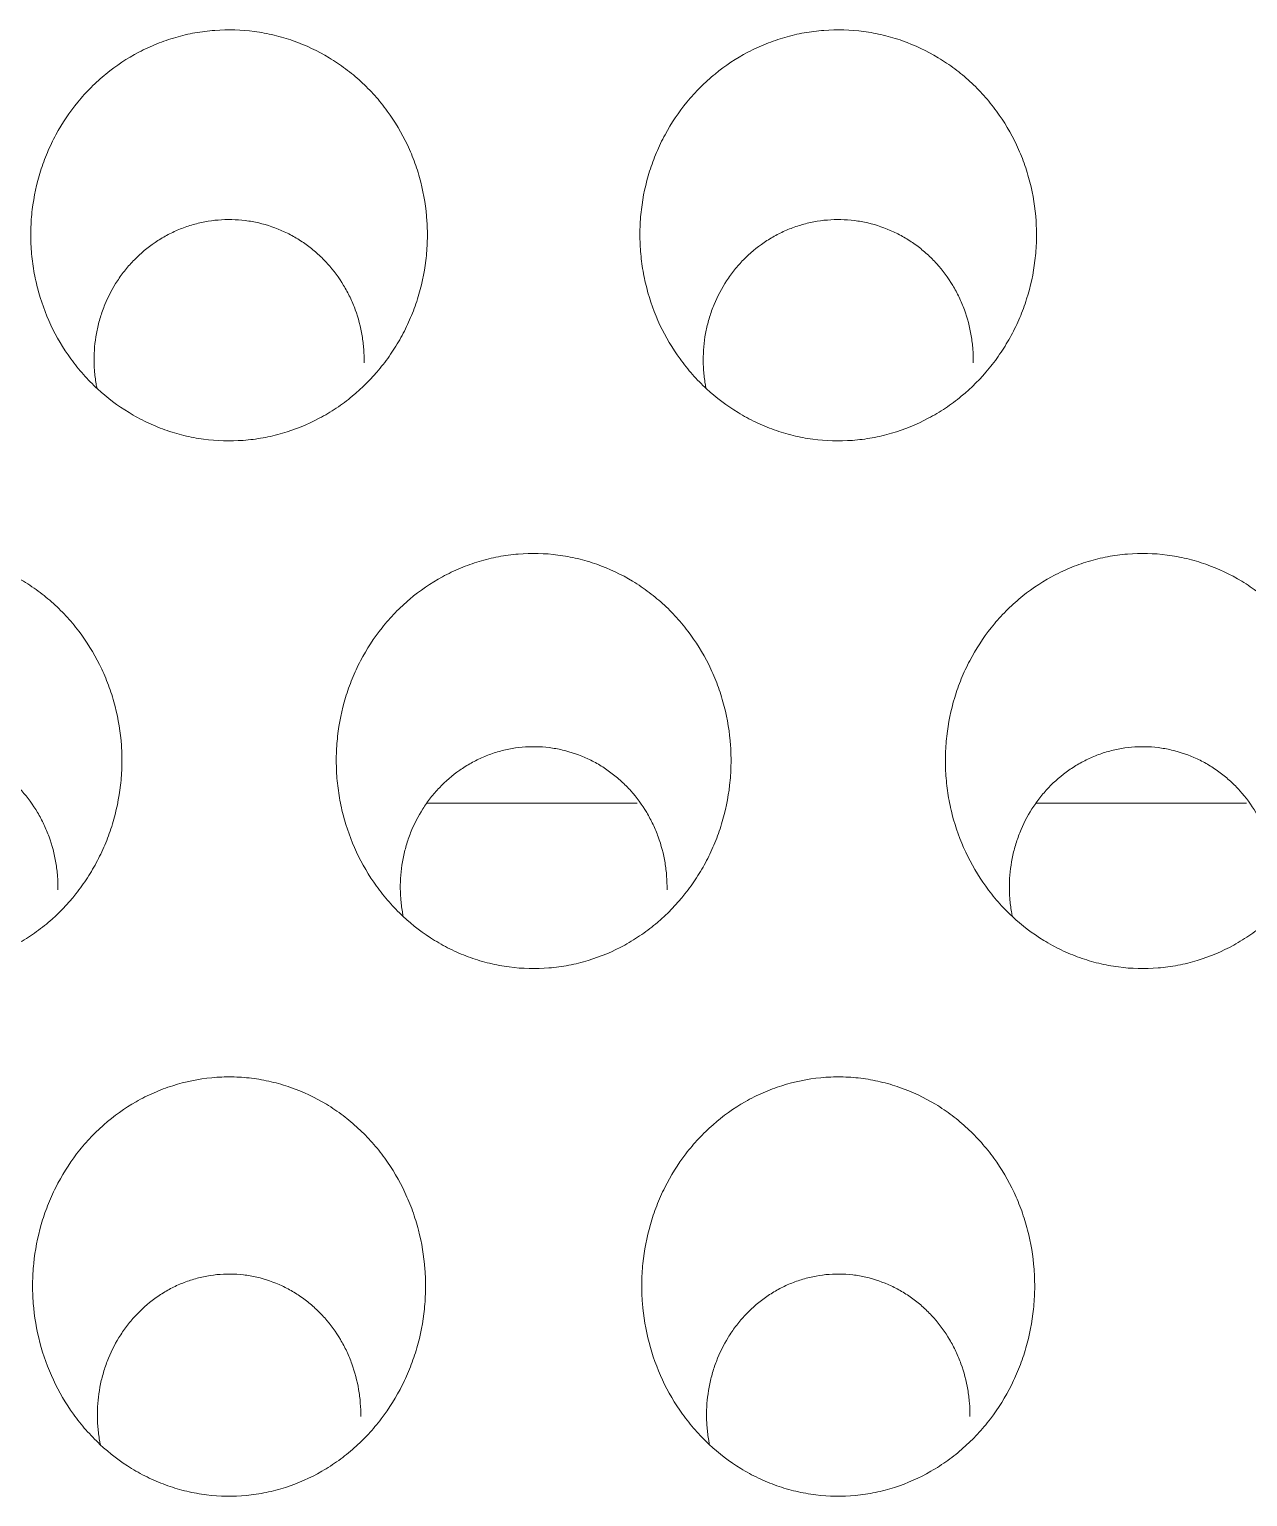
# Model space of a CAD drawing. Header units: millimetres. Extents: x 70151 to 230897, y 35202 to 113211.
# Drawn here: x 178573.26 to 178579.23, y 69169.37 to 69176.57 of the extents above; entities that cross this region are included whole.
import ezdxf

# ---------------------------------------------------------------- set-up
doc = ezdxf.new("R2010")
doc.units = ezdxf.units.MM
doc.header["$LTSCALE"] = 50
doc.layers.add('2-con', color=2, linetype='Continuous')
doc.layers.add('mark-B', color=2, linetype='Continuous', lineweight=20)

# ---------------------------------------------------------------- blocks, each defined once
blk = doc.blocks.new('무풍1WAY 대형')
at = {"layer": 'mark-B'}
for p, q in [((76.7206, -413.3262), (75.687, -413.3262)), ((79.7084, -413.3262), (78.6747, -413.3262))]:
    blk.add_line(p, q, dxfattribs=at)
for points, knots in [([(78.4519, -410.3292), (78.4903, -410.3826), (78.523, -410.4387), (78.5778, -410.5559), (78.6, -410.617), (78.6333, -410.7441), (78.644, -410.8083), (78.6516, -410.9052), (78.6527, -410.9377), (78.6521, -410.9866), (78.6516, -411.0029), (78.6498, -411.0357), (78.6485, -411.0521), (78.6403, -411.1334), (78.628, -411.197), (78.6012, -411.2905), (78.5908, -411.3213), (78.5671, -411.3821), (78.5537, -411.4123), (78.5099, -411.4998), (78.4757, -411.5547), (78.4165, -411.632), (78.3955, -411.6569), (78.362, -411.6929), (78.3504, -411.7047), (78.3269, -411.7275), (78.315, -411.7386), (78.2538, -411.7923), (78.2011, -411.83), (78.1304, -411.8703), (78.116, -411.878), (78.0867, -411.8928), (78.0717, -411.8998), (78.0266, -411.9196), (77.9961, -411.9311), (77.9033, -411.9606), (77.8396, -411.9737), (77.7576, -411.9815), (77.7411, -411.9826), (77.7084, -411.9839), (77.6921, -411.9841), (77.6432, -411.9834), (77.5784, -411.979), (77.5141, -411.9676), (77.4661, -411.9564), (77.4501, -411.9522), (77.4186, -411.9431), (77.403, -411.9381), (77.326, -411.9112), (77.2672, -411.8834), (77.1971, -411.841), (77.1832, -411.8321), (77.156, -411.8136), (77.1161, -411.785), (77.0538, -411.7327), (77.0083, -411.6861), (76.965, -411.6372), (76.9444, -411.6114), (76.8868, -411.5319), (76.854, -411.4759), (76.8194, -411.4022), (76.8129, -411.3873), (76.8004, -411.3571), (76.7944, -411.3417), (76.7778, -411.2954), (76.7681, -411.2642), (76.7436, -411.1698), (76.733, -411.1058), (76.7256, -411.0081), (76.7246, -410.9751), (76.7256, -410.9098), (76.7275, -410.8774), (76.7375, -410.7806), (76.7498, -410.7169), (76.7726, -410.6382), (76.7776, -410.6225), (76.7881, -410.5914), (76.8049, -410.5454), (76.8247, -410.5009), (76.8682, -410.414), (76.9024, -410.3588), (76.9622, -410.2803), (76.9833, -410.2552), (77.0276, -410.2075), (77.074, -410.1622), (77.1246, -410.1216), (77.1643, -410.093), (77.1778, -410.0838), (77.2054, -410.066), (77.2195, -410.0574), (77.2906, -410.0165), (77.35, -409.9902), (77.4429, -409.9603), (77.4744, -409.952), (77.5228, -409.942), (77.5391, -409.9391), (77.5715, -409.9342), (77.5877, -409.9322), (77.6688, -409.9246), (77.7339, -409.9254), (77.8153, -409.9355), (77.8317, -409.938), (77.864, -409.9438), (77.9121, -409.9538), (77.9902, -409.9768), (78.0505, -410.0018), (78.0949, -410.0229), (78.1096, -410.0304), (78.1385, -410.0461), (78.1527, -410.0543), (78.2224, -410.0971), (78.2741, -410.1366), (78.3458, -410.2036), (78.3688, -410.2273), (78.4122, -410.2767), (78.4327, -410.3025), (78.4519, -410.3292)], [0, 0, 0, 0, 0.03125, 0.03125, 0.0625, 0.0625, 0.09375, 0.09375, 0.109375, 0.109375, 0.117188, 0.117188, 0.125, 0.125, 0.15625, 0.15625, 0.171875, 0.171875, 0.1875, 0.1875, 0.21875, 0.21875, 0.234375, 0.234375, 0.242188, 0.242188, 0.25, 0.25, 0.28125, 0.28125, 0.289063, 0.289063, 0.296875, 0.296875, 0.3125, 0.3125, 0.34375, 0.34375, 0.351563, 0.351563, 0.359375, 0.359375, 0.375, 0.390625, 0.390625, 0.398438, 0.398438, 0.40625, 0.40625, 0.4375, 0.4375, 0.445313, 0.445313, 0.453125, 0.46875, 0.484375, 0.484375, 0.5, 0.5, 0.53125, 0.53125, 0.539063, 0.539063, 0.546875, 0.546875, 0.5625, 0.5625, 0.59375, 0.59375, 0.609375, 0.609375, 0.625, 0.625, 0.65625, 0.65625, 0.664063, 0.664063, 0.671875, 0.6875, 0.6875, 0.71875, 0.71875, 0.734375, 0.734375, 0.75, 0.765625, 0.765625, 0.773437, 0.773437, 0.78125, 0.78125, 0.8125, 0.8125, 0.828125, 0.828125, 0.835937, 0.835937, 0.84375, 0.84375, 0.875, 0.875, 0.882812, 0.882812, 0.890625, 0.90625, 0.921875, 0.921875, 0.929687, 0.929687, 0.9375, 0.9375, 0.96875, 0.96875, 0.984375, 0.984375, 1, 1, 1, 1]), ([(81.4394, -410.3292), (81.4779, -410.3826), (81.5106, -410.4387), (81.5654, -410.5559), (81.5875, -410.617), (81.6208, -410.7441), (81.6315, -410.8083), (81.6391, -410.9052), (81.6402, -410.9377), (81.6397, -410.9866), (81.6391, -411.0029), (81.6373, -411.0357), (81.636, -411.0521), (81.6278, -411.1334), (81.6156, -411.197), (81.5887, -411.2905), (81.5783, -411.3213), (81.5546, -411.3821), (81.5413, -411.4123), (81.4975, -411.4998), (81.4632, -411.5547), (81.4041, -411.632), (81.3831, -411.6569), (81.3495, -411.6929), (81.338, -411.7047), (81.3145, -411.7275), (81.3025, -411.7386), (81.2414, -411.7923), (81.1887, -411.83), (81.1179, -411.8703), (81.1035, -411.878), (81.0742, -411.8928), (81.0593, -411.8998), (81.0142, -411.9196), (80.9837, -411.9311), (80.8908, -411.9606), (80.8271, -411.9737), (80.7451, -411.9815), (80.7287, -411.9826), (80.696, -411.9839), (80.6796, -411.9841), (80.6308, -411.9834), (80.5659, -411.979), (80.5016, -411.9676), (80.4536, -411.9564), (80.4376, -411.9522), (80.4061, -411.9431), (80.3905, -411.9381), (80.3135, -411.9112), (80.2547, -411.8834), (80.1846, -411.841), (80.1707, -411.8321), (80.1436, -411.8136), (80.1037, -411.785), (80.0414, -411.7327), (79.9959, -411.6861), (79.9526, -411.6372), (79.9319, -411.6114), (79.8744, -411.5319), (79.8415, -411.4759), (79.807, -411.4022), (79.8004, -411.3873), (79.7879, -411.3571), (79.782, -411.3417), (79.7653, -411.2954), (79.7557, -411.2642), (79.7311, -411.1698), (79.7205, -411.1058), (79.7132, -411.0081), (79.7122, -410.9751), (79.7131, -410.9098), (79.715, -410.8774), (79.7251, -410.7806), (79.7374, -410.7169), (79.7602, -410.6382), (79.7651, -410.6225), (79.7756, -410.5914), (79.7924, -410.5454), (79.8122, -410.5009), (79.8557, -410.414), (79.89, -410.3588), (79.9498, -410.2803), (79.9709, -410.2552), (80.0151, -410.2075), (80.0615, -410.1622), (80.1122, -410.1216), (80.1519, -410.093), (80.1654, -410.0838), (80.193, -410.066), (80.2071, -410.0574), (80.2782, -410.0165), (80.3376, -409.9902), (80.4304, -409.9603), (80.462, -409.952), (80.5104, -409.942), (80.5266, -409.9391), (80.559, -409.9342), (80.5752, -409.9322), (80.6564, -409.9246), (80.7214, -409.9254), (80.8029, -409.9355), (80.8192, -409.938), (80.8516, -409.9438), (80.8997, -409.9538), (80.9778, -409.9768), (81.0381, -410.0018), (81.0824, -410.0229), (81.0971, -410.0304), (81.1261, -410.0461), (81.1403, -410.0543), (81.21, -410.0971), (81.2617, -410.1366), (81.3334, -410.2036), (81.3564, -410.2273), (81.3998, -410.2767), (81.4202, -410.3025), (81.4394, -410.3292)], [0, 0, 0, 0, 0.03125, 0.03125, 0.0625, 0.0625, 0.09375, 0.09375, 0.109375, 0.109375, 0.117188, 0.117188, 0.125, 0.125, 0.15625, 0.15625, 0.171875, 0.171875, 0.1875, 0.1875, 0.21875, 0.21875, 0.234375, 0.234375, 0.242188, 0.242188, 0.25, 0.25, 0.28125, 0.28125, 0.289063, 0.289063, 0.296875, 0.296875, 0.3125, 0.3125, 0.34375, 0.34375, 0.351563, 0.351563, 0.359375, 0.359375, 0.375, 0.390625, 0.390625, 0.398438, 0.398438, 0.40625, 0.40625, 0.4375, 0.4375, 0.445313, 0.445313, 0.453125, 0.46875, 0.484375, 0.484375, 0.5, 0.5, 0.53125, 0.53125, 0.539063, 0.539063, 0.546875, 0.546875, 0.5625, 0.5625, 0.59375, 0.59375, 0.609375, 0.609375, 0.625, 0.625, 0.65625, 0.65625, 0.664063, 0.664063, 0.671875, 0.6875, 0.6875, 0.71875, 0.71875, 0.734375, 0.734375, 0.75, 0.765625, 0.765625, 0.773438, 0.773438, 0.78125, 0.78125, 0.8125, 0.8125, 0.828125, 0.828125, 0.835938, 0.835938, 0.84375, 0.84375, 0.875, 0.875, 0.882813, 0.882813, 0.890625, 0.90625, 0.921875, 0.921875, 0.929687, 0.929687, 0.9375, 0.9375, 0.96875, 0.96875, 0.984375, 0.984375, 1, 1, 1, 1]), ([(78.3199, -410.1795), (78.3213, -410.1866), (78.3226, -410.1937), (78.3275, -410.2223), (78.3303, -410.244), (78.333, -410.2769), (78.3336, -410.2879), (78.3344, -410.3099), (78.3346, -410.3209), (78.3342, -410.3756), (78.33, -410.4189), (78.318, -410.4833), (78.313, -410.5046), (78.3011, -410.547), (78.2942, -410.5679), (78.2707, -410.6291), (78.2516, -410.6681), (78.223, -410.7146), (78.2171, -410.7238), (78.2047, -410.742), (78.1983, -410.751), (78.1784, -410.7774), (78.1643, -410.7942), (78.1201, -410.8424), (78.0877, -410.8714), (78.0345, -410.9101), (78.0158, -410.9222), (77.9778, -410.9443), (77.9389, -410.9642), (77.8983, -410.9799), (77.8567, -410.9934), (77.8355, -410.9991), (77.7705, -411.0128), (77.727, -411.0171), (77.6615, -411.0166), (77.6396, -411.0152), (77.6067, -411.0113), (77.5957, -411.0097), (77.574, -411.0059), (77.5633, -411.0038), (77.5099, -410.9915), (77.4686, -410.9772), (77.4187, -410.9538), (77.4088, -410.9488), (77.3894, -410.9384), (77.3607, -410.9221), (77.3155, -410.8915), (77.2819, -410.8634), (77.2496, -410.8335), (77.2341, -410.8176), (77.1905, -410.7684), (77.1649, -410.733), (77.137, -410.6859), (77.1316, -410.6763), (77.1213, -410.6568), (77.1164, -410.6469), (77.1023, -410.617), (77.094, -410.5968), (77.0716, -410.5353), (77.0605, -410.4931), (77.0495, -410.4279), (77.0468, -410.406), (77.0433, -410.3621), (77.0426, -410.3401), (77.0428, -410.318)], [0, 0, 0, 0, 0.009669, 0.009669, 0.038797, 0.038797, 0.053361, 0.053361, 0.067924, 0.067924, 0.126179, 0.126179, 0.155306, 0.155306, 0.184434, 0.184434, 0.242688, 0.242688, 0.257252, 0.257252, 0.271816, 0.271816, 0.300943, 0.300943, 0.359198, 0.359198, 0.388325, 0.388325, 0.417453, 0.44658, 0.44658, 0.475707, 0.475707, 0.533962, 0.533962, 0.563089, 0.563089, 0.577653, 0.577653, 0.592217, 0.592217, 0.650472, 0.650472, 0.665035, 0.665035, 0.679599, 0.708726, 0.737854, 0.737854, 0.766981, 0.766981, 0.825236, 0.825236, 0.839799, 0.839799, 0.854363, 0.854363, 0.883491, 0.883491, 0.941745, 0.941745, 0.970873, 0.970873, 1, 1, 1, 1]), ([(81.3074, -410.1795), (81.3088, -410.1866), (81.3102, -410.1937), (81.3151, -410.2223), (81.3178, -410.244), (81.3205, -410.2769), (81.3212, -410.2879), (81.322, -410.3099), (81.3222, -410.3209), (81.3217, -410.3756), (81.3176, -410.4189), (81.3056, -410.4833), (81.3006, -410.5046), (81.2886, -410.547), (81.2817, -410.5679), (81.2583, -410.6291), (81.2391, -410.6681), (81.2106, -410.7146), (81.2046, -410.7238), (81.1923, -410.742), (81.1858, -410.751), (81.1659, -410.7774), (81.1519, -410.7942), (81.1076, -410.8424), (81.0752, -410.8714), (81.022, -410.9101), (81.0034, -410.9222), (80.9654, -410.9443), (80.9265, -410.9642), (80.8858, -410.9799), (80.8443, -410.9934), (80.823, -410.9991), (80.7581, -411.0128), (80.7146, -411.0171), (80.6491, -411.0166), (80.6272, -411.0152), (80.5942, -411.0113), (80.5833, -411.0097), (80.5616, -411.0059), (80.5508, -411.0038), (80.4975, -410.9915), (80.4562, -410.9772), (80.4063, -410.9538), (80.3964, -410.9488), (80.3769, -410.9384), (80.3483, -410.9221), (80.3031, -410.8915), (80.2695, -410.8634), (80.2372, -410.8335), (80.2217, -410.8176), (80.178, -410.7684), (80.1524, -410.733), (80.1245, -410.6859), (80.1192, -410.6763), (80.1089, -410.6568), (80.1039, -410.6469), (80.0899, -410.617), (80.0815, -410.5968), (80.0592, -410.5353), (80.0481, -410.4931), (80.037, -410.4279), (80.0343, -410.406), (80.0309, -410.3621), (80.0301, -410.3401), (80.0304, -410.318)], [0, 0, 0, 0, 0.009669, 0.009669, 0.038797, 0.038797, 0.053361, 0.053361, 0.067924, 0.067924, 0.126179, 0.126179, 0.155306, 0.155306, 0.184434, 0.184434, 0.242688, 0.242688, 0.257252, 0.257252, 0.271816, 0.271816, 0.300943, 0.300943, 0.359198, 0.359198, 0.388325, 0.388325, 0.417453, 0.44658, 0.44658, 0.475707, 0.475707, 0.533962, 0.533962, 0.563089, 0.563089, 0.577653, 0.577653, 0.592217, 0.592217, 0.650472, 0.650472, 0.665035, 0.665035, 0.679599, 0.708726, 0.737854, 0.737854, 0.766981, 0.766981, 0.825236, 0.825236, 0.839799, 0.839799, 0.854363, 0.854363, 0.883491, 0.883491, 0.941745, 0.941745, 0.970873, 0.970873, 1, 1, 1, 1]), ([(76.9654, -412.9192), (77.0038, -412.9724), (77.0363, -413.0283), (77.0908, -413.145), (77.1127, -413.2059), (77.1372, -413.3009), (77.1439, -413.3328), (77.1543, -413.3967), (77.1618, -413.4609), (77.1635, -413.5256), (77.1625, -413.5743), (77.1618, -413.5905), (77.1597, -413.6231), (77.1582, -413.6394), (77.1492, -413.7203), (77.1362, -413.7836), (77.1081, -413.8762), (77.0973, -413.9068), (77.0788, -413.952), (77.0723, -413.967), (77.0585, -413.9967), (77.0513, -414.0113), (77.0137, -414.0832), (76.9786, -414.1373), (76.9181, -414.2133), (76.8967, -414.2377), (76.8625, -414.273), (76.8508, -414.2845), (76.8269, -414.3067), (76.8148, -414.3175), (76.7528, -414.3698), (76.6995, -414.4064), (76.628, -414.4454), (76.6135, -414.4528), (76.5839, -414.467), (76.5689, -414.4738), (76.5237, -414.4926), (76.4625, -414.5145), (76.3995, -414.5299), (76.3516, -414.539), (76.3356, -414.5416), (76.3032, -414.546), (76.2868, -414.5478), (76.2049, -414.5545), (76.1399, -414.5529), (76.0433, -414.5403), (76.0112, -414.5344), (75.9633, -414.523), (75.9474, -414.5187), (75.9161, -414.5095), (75.9005, -414.5044), (75.8238, -414.4773), (75.7652, -414.4495), (75.6953, -414.4071), (75.6815, -414.3982), (75.6544, -414.3798), (75.6146, -414.3513), (75.5525, -414.2992), (75.5071, -414.2528), (75.4747, -414.2162), (75.4642, -414.2038), (75.4437, -414.1782), (75.4338, -414.1652), (75.3859, -414.0992), (75.3532, -414.0434), (75.312, -413.9553), (75.2996, -413.9252), (75.2775, -413.8636), (75.268, -413.8325), (75.2439, -413.7384), (75.2337, -413.6746), (75.227, -413.5773), (75.2263, -413.5445), (75.2278, -413.4794), (75.23, -413.4471), (75.2411, -413.3509), (75.2541, -413.2875), (75.2779, -413.2094), (75.2831, -413.1938), (75.294, -413.1631), (75.3115, -413.1175), (75.3455, -413.0442), (75.378, -412.9884), (75.4045, -412.9476), (75.4136, -412.9341), (75.4326, -412.9076), (75.4425, -412.8946), (75.4935, -412.8303), (75.5385, -412.7837), (75.6124, -412.7209), (75.6381, -412.7011), (75.6783, -412.6733), (75.692, -412.6643), (75.7199, -412.647), (75.7341, -412.6388), (75.8057, -412.5994), (75.8654, -412.5742), (75.9586, -412.5459), (75.9903, -412.538), (76.055, -412.5257), (76.0874, -412.5213), (76.1845, -412.5133), (76.2495, -412.5148), (76.3308, -412.5255), (76.3471, -412.5281), (76.3793, -412.5341), (76.4272, -412.5444), (76.505, -412.5677), (76.5651, -412.5927), (76.6094, -412.6139), (76.624, -412.6214), (76.6528, -412.6371), (76.667, -412.6453), (76.7365, -412.688), (76.788, -412.7273), (76.8596, -412.7941), (76.8825, -412.8177), (76.9258, -412.8669), (76.9462, -412.8926), (76.9654, -412.9192)], [0, 0, 0, 0, 0.03125, 0.03125, 0.0625, 0.0625, 0.078125, 0.078125, 0.09375, 0.109375, 0.109375, 0.117188, 0.117188, 0.125, 0.125, 0.15625, 0.15625, 0.171875, 0.171875, 0.179688, 0.179688, 0.1875, 0.1875, 0.21875, 0.21875, 0.234375, 0.234375, 0.242188, 0.242188, 0.25, 0.25, 0.28125, 0.28125, 0.289063, 0.289063, 0.296875, 0.296875, 0.3125, 0.328125, 0.328125, 0.335938, 0.335938, 0.34375, 0.34375, 0.375, 0.375, 0.390625, 0.390625, 0.398438, 0.398438, 0.40625, 0.40625, 0.4375, 0.4375, 0.445313, 0.445313, 0.453125, 0.46875, 0.484375, 0.484375, 0.492187, 0.492187, 0.5, 0.5, 0.53125, 0.53125, 0.546875, 0.546875, 0.5625, 0.5625, 0.59375, 0.59375, 0.609375, 0.609375, 0.625, 0.625, 0.65625, 0.65625, 0.664062, 0.664062, 0.671875, 0.6875, 0.703125, 0.703125, 0.710937, 0.710937, 0.71875, 0.71875, 0.75, 0.75, 0.765625, 0.765625, 0.773437, 0.773437, 0.78125, 0.78125, 0.8125, 0.8125, 0.828125, 0.828125, 0.84375, 0.84375, 0.875, 0.875, 0.882812, 0.882812, 0.890625, 0.90625, 0.921875, 0.921875, 0.929687, 0.929687, 0.9375, 0.9375, 0.96875, 0.96875, 0.984375, 0.984375, 1, 1, 1, 1]), ([(79.953, -412.9192), (79.9913, -412.9724), (80.0239, -413.0283), (80.0784, -413.145), (80.1002, -413.2059), (80.1248, -413.3009), (80.1315, -413.3328), (80.1419, -413.3967), (80.1493, -413.4609), (80.151, -413.5256), (80.15, -413.5743), (80.1493, -413.5905), (80.1472, -413.6231), (80.1458, -413.6394), (80.1367, -413.7203), (80.1237, -413.7836), (80.0956, -413.8762), (80.0848, -413.9068), (80.0664, -413.952), (80.0598, -413.967), (80.0461, -413.9967), (80.0389, -414.0113), (80.0013, -414.0832), (79.9661, -414.1373), (79.9057, -414.2133), (79.8842, -414.2377), (79.85, -414.273), (79.8383, -414.2845), (79.8145, -414.3067), (79.8023, -414.3175), (79.7404, -414.3698), (79.6871, -414.4064), (79.6156, -414.4454), (79.601, -414.4528), (79.5715, -414.467), (79.5565, -414.4738), (79.5112, -414.4926), (79.45, -414.5145), (79.3871, -414.5299), (79.3392, -414.539), (79.3231, -414.5416), (79.2907, -414.546), (79.2744, -414.5478), (79.1924, -414.5545), (79.1275, -414.5529), (79.0309, -414.5403), (78.9988, -414.5344), (78.9509, -414.523), (78.935, -414.5187), (78.9036, -414.5095), (78.8881, -414.5044), (78.8114, -414.4773), (78.7527, -414.4495), (78.6829, -414.4071), (78.669, -414.3982), (78.6419, -414.3798), (78.6021, -414.3513), (78.54, -414.2992), (78.4946, -414.2528), (78.4623, -414.2162), (78.4517, -414.2038), (78.4312, -414.1782), (78.4213, -414.1652), (78.3735, -414.0992), (78.3407, -414.0434), (78.2995, -413.9553), (78.2871, -413.9252), (78.2651, -413.8636), (78.2556, -413.8325), (78.2315, -413.7384), (78.2212, -413.6746), (78.2146, -413.5773), (78.2139, -413.5445), (78.2154, -413.4794), (78.2176, -413.4471), (78.2286, -413.3509), (78.2417, -413.2875), (78.2655, -413.2094), (78.2706, -413.1938), (78.2816, -413.1631), (78.299, -413.1175), (78.3331, -413.0442), (78.3656, -412.9884), (78.392, -412.9476), (78.4012, -412.9341), (78.4202, -412.9076), (78.4301, -412.8946), (78.481, -412.8303), (78.526, -412.7837), (78.5999, -412.7209), (78.6256, -412.7011), (78.6659, -412.6733), (78.6795, -412.6643), (78.7075, -412.647), (78.7217, -412.6388), (78.7932, -412.5994), (78.8529, -412.5742), (78.9462, -412.5459), (78.9779, -412.538), (79.0425, -412.5257), (79.0749, -412.5213), (79.1721, -412.5133), (79.237, -412.5148), (79.3183, -412.5255), (79.3346, -412.5281), (79.3668, -412.5341), (79.4147, -412.5444), (79.4925, -412.5677), (79.5526, -412.5927), (79.5969, -412.6139), (79.6116, -412.6214), (79.6404, -412.6371), (79.6545, -412.6453), (79.724, -412.688), (79.7756, -412.7273), (79.8471, -412.7941), (79.8701, -412.8177), (79.9134, -412.8669), (79.9338, -412.8926), (79.953, -412.9192)], [0, 0, 0, 0, 0.03125, 0.03125, 0.0625, 0.0625, 0.078125, 0.078125, 0.09375, 0.109375, 0.109375, 0.117188, 0.117188, 0.125, 0.125, 0.15625, 0.15625, 0.171875, 0.171875, 0.179688, 0.179688, 0.1875, 0.1875, 0.21875, 0.21875, 0.234375, 0.234375, 0.242188, 0.242188, 0.25, 0.25, 0.28125, 0.28125, 0.289063, 0.289063, 0.296875, 0.296875, 0.3125, 0.328125, 0.328125, 0.335938, 0.335938, 0.34375, 0.34375, 0.375, 0.375, 0.390625, 0.390625, 0.398438, 0.398438, 0.40625, 0.40625, 0.4375, 0.4375, 0.445313, 0.445313, 0.453125, 0.46875, 0.484375, 0.484375, 0.492188, 0.492188, 0.5, 0.5, 0.53125, 0.53125, 0.546875, 0.546875, 0.5625, 0.5625, 0.59375, 0.59375, 0.609375, 0.609375, 0.625, 0.625, 0.65625, 0.65625, 0.664063, 0.664063, 0.671875, 0.6875, 0.703125, 0.703125, 0.710937, 0.710937, 0.71875, 0.71875, 0.75, 0.75, 0.765625, 0.765625, 0.773437, 0.773437, 0.78125, 0.78125, 0.8125, 0.8125, 0.828125, 0.828125, 0.84375, 0.84375, 0.875, 0.875, 0.882812, 0.882812, 0.890625, 0.90625, 0.921875, 0.921875, 0.929687, 0.929687, 0.9375, 0.9375, 0.96875, 0.96875, 0.984375, 0.984375, 1, 1, 1, 1]), ([(82.9405, -412.9192), (82.9789, -412.9724), (83.0114, -413.0283), (83.0659, -413.145), (83.0878, -413.2059), (83.1123, -413.3009), (83.119, -413.3328), (83.1294, -413.3967), (83.1369, -413.4609), (83.1385, -413.5256), (83.1376, -413.5743), (83.1369, -413.5905), (83.1348, -413.6231), (83.1333, -413.6394), (83.1243, -413.7203), (83.1113, -413.7836), (83.0832, -413.8762), (83.0724, -413.9068), (83.0539, -413.952), (83.0474, -413.967), (83.0336, -413.9967), (83.0264, -414.0113), (82.9888, -414.0832), (82.9537, -414.1373), (82.8932, -414.2133), (82.8718, -414.2377), (82.8376, -414.273), (82.8258, -414.2845), (82.802, -414.3067), (82.7899, -414.3175), (82.7279, -414.3698), (82.6746, -414.4064), (82.6031, -414.4454), (82.5886, -414.4528), (82.559, -414.467), (82.544, -414.4738), (82.4988, -414.4926), (82.4376, -414.5145), (82.3746, -414.5299), (82.3267, -414.539), (82.3107, -414.5416), (82.2783, -414.546), (82.2619, -414.5478), (82.18, -414.5545), (82.115, -414.5529), (82.0184, -414.5403), (81.9863, -414.5344), (81.9384, -414.523), (81.9225, -414.5187), (81.8911, -414.5095), (81.8756, -414.5044), (81.7989, -414.4773), (81.7403, -414.4495), (81.6704, -414.4071), (81.6566, -414.3982), (81.6295, -414.3798), (81.5897, -414.3513), (81.5276, -414.2992), (81.4822, -414.2528), (81.4498, -414.2162), (81.4393, -414.2038), (81.4188, -414.1782), (81.4088, -414.1652), (81.361, -414.0992), (81.3283, -414.0434), (81.2871, -413.9553), (81.2747, -413.9252), (81.2526, -413.8636), (81.2431, -413.8325), (81.219, -413.7384), (81.2088, -413.6746), (81.2021, -413.5773), (81.2014, -413.5445), (81.2029, -413.4794), (81.2051, -413.4471), (81.2162, -413.3509), (81.2292, -413.2875), (81.253, -413.2094), (81.2582, -413.1938), (81.2691, -413.1631), (81.2866, -413.1175), (81.3206, -413.0442), (81.3531, -412.9884), (81.3796, -412.9476), (81.3887, -412.9341), (81.4077, -412.9076), (81.4176, -412.8946), (81.4686, -412.8303), (81.5136, -412.7837), (81.5875, -412.7209), (81.6132, -412.7011), (81.6534, -412.6733), (81.6671, -412.6643), (81.695, -412.647), (81.7092, -412.6388), (81.7808, -412.5994), (81.8404, -412.5742), (81.9337, -412.5459), (81.9654, -412.538), (82.0301, -412.5257), (82.0624, -412.5213), (82.1596, -412.5133), (82.2246, -412.5148), (82.3059, -412.5255), (82.3222, -412.5281), (82.3544, -412.5341), (82.4023, -412.5444), (82.4801, -412.5677), (82.5402, -412.5927), (82.5845, -412.6139), (82.5991, -412.6214), (82.6279, -412.6371), (82.6421, -412.6453), (82.7116, -412.688), (82.7631, -412.7273), (82.8347, -412.7941), (82.8576, -412.8177), (82.9009, -412.8669), (82.9213, -412.8926), (82.9405, -412.9192)], [0, 0, 0, 0, 0.03125, 0.03125, 0.0625, 0.0625, 0.078125, 0.078125, 0.09375, 0.109375, 0.109375, 0.117187, 0.117187, 0.125, 0.125, 0.15625, 0.15625, 0.171875, 0.171875, 0.179687, 0.179687, 0.1875, 0.1875, 0.21875, 0.21875, 0.234375, 0.234375, 0.242187, 0.242187, 0.25, 0.25, 0.28125, 0.28125, 0.289062, 0.289062, 0.296875, 0.296875, 0.3125, 0.328125, 0.328125, 0.335937, 0.335937, 0.34375, 0.34375, 0.375, 0.375, 0.390625, 0.390625, 0.398437, 0.398437, 0.40625, 0.40625, 0.4375, 0.4375, 0.445312, 0.445312, 0.453125, 0.46875, 0.484375, 0.484375, 0.492188, 0.492188, 0.5, 0.5, 0.53125, 0.53125, 0.546875, 0.546875, 0.5625, 0.5625, 0.59375, 0.59375, 0.609375, 0.609375, 0.625, 0.625, 0.65625, 0.65625, 0.664063, 0.664063, 0.671875, 0.6875, 0.703125, 0.703125, 0.710938, 0.710938, 0.71875, 0.71875, 0.75, 0.75, 0.765625, 0.765625, 0.773438, 0.773438, 0.78125, 0.78125, 0.8125, 0.8125, 0.828125, 0.828125, 0.84375, 0.84375, 0.875, 0.875, 0.882813, 0.882813, 0.890625, 0.90625, 0.921875, 0.921875, 0.929688, 0.929688, 0.9375, 0.9375, 0.96875, 0.96875, 0.984375, 0.984375, 1, 1, 1, 1]), ([(76.8347, -412.771), (76.8362, -412.7785), (76.8376, -412.786), (76.8426, -412.8151), (76.8452, -412.8369), (76.8486, -412.8808), (76.8493, -412.9031), (76.8484, -412.969), (76.8439, -413.0125), (76.8312, -413.0769), (76.826, -413.0983), (76.8135, -413.1407), (76.8062, -413.1616), (76.7819, -413.2227), (76.762, -413.2617), (76.7326, -413.308), (76.7265, -413.3171), (76.7138, -413.3351), (76.7071, -413.3441), (76.6867, -413.3702), (76.6723, -413.3869), (76.627, -413.4345), (76.5939, -413.4631), (76.5397, -413.5012), (76.5208, -413.5131), (76.4822, -413.5346), (76.4428, -413.5539), (76.4017, -413.5692), (76.3702, -413.579), (76.3596, -413.582), (76.3381, -413.5874), (76.3273, -413.5899), (76.2728, -413.6007), (76.229, -413.6046), (76.163, -413.6036), (76.141, -413.6021), (76.1079, -413.598), (76.0969, -413.5964), (76.0751, -413.5925), (76.0643, -413.5903), (76.0106, -413.5778), (75.9691, -413.5634), (75.9189, -413.5399), (75.9089, -413.5349), (75.8894, -413.5245), (75.8605, -413.5082), (75.815, -413.4775), (75.7811, -413.4494), (75.7486, -413.4196), (75.7329, -413.4037), (75.6889, -413.3544), (75.663, -413.319), (75.6349, -413.2717), (75.6295, -413.2621), (75.6191, -413.2426), (75.6141, -413.2327), (75.5999, -413.2027), (75.5915, -413.1824), (75.569, -413.1206), (75.5579, -413.0783), (75.547, -413.0129), (75.5443, -412.9909), (75.541, -412.9468), (75.5404, -412.9247), (75.5408, -412.9025)], [0, 0, 0, 0, 0.010161, 0.010161, 0.039274, 0.039274, 0.068387, 0.068387, 0.126613, 0.126613, 0.155725, 0.155725, 0.184838, 0.184838, 0.243064, 0.243064, 0.257621, 0.257621, 0.272177, 0.272177, 0.30129, 0.30129, 0.359516, 0.359516, 0.388629, 0.388629, 0.417742, 0.446855, 0.446855, 0.461411, 0.461411, 0.475968, 0.475968, 0.534193, 0.534193, 0.563306, 0.563306, 0.577863, 0.577863, 0.592419, 0.592419, 0.650645, 0.650645, 0.665201, 0.665201, 0.679758, 0.708871, 0.737984, 0.737984, 0.767097, 0.767097, 0.825323, 0.825323, 0.839879, 0.839879, 0.854435, 0.854435, 0.883548, 0.883548, 0.941774, 0.941774, 0.970887, 0.970887, 1, 1, 1, 1]), ([(79.8223, -412.771), (79.8238, -412.7785), (79.8252, -412.786), (79.8301, -412.8151), (79.8328, -412.8369), (79.8362, -412.8808), (79.8369, -412.9031), (79.836, -412.969), (79.8314, -413.0125), (79.8187, -413.0769), (79.8135, -413.0983), (79.801, -413.1407), (79.7938, -413.1616), (79.7694, -413.2227), (79.7496, -413.2617), (79.7201, -413.308), (79.714, -413.3171), (79.7013, -413.3351), (79.6947, -413.3441), (79.6742, -413.3702), (79.6599, -413.3869), (79.6146, -413.4345), (79.5815, -413.4631), (79.5272, -413.5012), (79.5083, -413.5131), (79.4698, -413.5346), (79.4304, -413.5539), (79.3893, -413.5692), (79.3577, -413.579), (79.3471, -413.582), (79.3257, -413.5874), (79.3148, -413.5899), (79.2603, -413.6007), (79.2165, -413.6046), (79.1506, -413.6036), (79.1286, -413.6021), (79.0954, -413.598), (79.0844, -413.5964), (79.0626, -413.5925), (79.0518, -413.5903), (78.9982, -413.5778), (78.9567, -413.5634), (78.9065, -413.5399), (78.8965, -413.5349), (78.8769, -413.5245), (78.8481, -413.5082), (78.8025, -413.4775), (78.7687, -413.4494), (78.7362, -413.4196), (78.7205, -413.4037), (78.6764, -413.3544), (78.6506, -413.319), (78.6224, -413.2717), (78.617, -413.2621), (78.6067, -413.2426), (78.6017, -413.2327), (78.5875, -413.2027), (78.579, -413.1824), (78.5566, -413.1206), (78.5454, -413.0783), (78.5345, -413.0129), (78.5319, -412.9909), (78.5286, -412.9468), (78.528, -412.9247), (78.5283, -412.9025)], [0, 0, 0, 0, 0.010161, 0.010161, 0.039274, 0.039274, 0.068387, 0.068387, 0.126613, 0.126613, 0.155725, 0.155725, 0.184838, 0.184838, 0.243064, 0.243064, 0.257621, 0.257621, 0.272177, 0.272177, 0.30129, 0.30129, 0.359516, 0.359516, 0.388629, 0.388629, 0.417742, 0.446855, 0.446855, 0.461411, 0.461411, 0.475968, 0.475968, 0.534193, 0.534193, 0.563306, 0.563306, 0.577863, 0.577863, 0.592419, 0.592419, 0.650645, 0.650645, 0.665201, 0.665201, 0.679758, 0.708871, 0.737984, 0.737984, 0.767097, 0.767097, 0.825323, 0.825323, 0.839879, 0.839879, 0.854435, 0.854435, 0.883548, 0.883548, 0.941774, 0.941774, 0.970887, 0.970887, 1, 1, 1, 1]), ([(82.8098, -412.771), (82.8113, -412.7785), (82.8127, -412.786), (82.8177, -412.8151), (82.8203, -412.8369), (82.8237, -412.8808), (82.8244, -412.9031), (82.8235, -412.969), (82.819, -413.0125), (82.8063, -413.0769), (82.801, -413.0983), (82.7885, -413.1407), (82.7813, -413.1616), (82.757, -413.2227), (82.7371, -413.2617), (82.7077, -413.308), (82.7016, -413.3171), (82.6888, -413.3351), (82.6822, -413.3441), (82.6618, -413.3702), (82.6474, -413.3869), (82.6021, -413.4345), (82.569, -413.4631), (82.5148, -413.5012), (82.4959, -413.5131), (82.4573, -413.5346), (82.4179, -413.5539), (82.3768, -413.5692), (82.3453, -413.579), (82.3347, -413.582), (82.3132, -413.5874), (82.3023, -413.5899), (82.2479, -413.6007), (82.2041, -413.6046), (82.1381, -413.6036), (82.1161, -413.6021), (82.083, -413.598), (82.072, -413.5964), (82.0502, -413.5925), (82.0394, -413.5903), (81.9857, -413.5778), (81.9442, -413.5634), (81.894, -413.5399), (81.884, -413.5349), (81.8645, -413.5245), (81.8356, -413.5082), (81.7901, -413.4775), (81.7562, -413.4494), (81.7237, -413.4196), (81.708, -413.4037), (81.664, -413.3544), (81.6381, -413.319), (81.61, -413.2717), (81.6046, -413.2621), (81.5942, -413.2426), (81.5892, -413.2327), (81.575, -413.2027), (81.5666, -413.1824), (81.5441, -413.1206), (81.533, -413.0783), (81.5221, -413.0129), (81.5194, -412.9909), (81.5161, -412.9468), (81.5155, -412.9247), (81.5159, -412.9025)], [0, 0, 0, 0, 0.010161, 0.010161, 0.039274, 0.039274, 0.068387, 0.068387, 0.126613, 0.126613, 0.155725, 0.155725, 0.184838, 0.184838, 0.243064, 0.243064, 0.257621, 0.257621, 0.272177, 0.272177, 0.30129, 0.30129, 0.359516, 0.359516, 0.388629, 0.388629, 0.417742, 0.446855, 0.446855, 0.461411, 0.461411, 0.475968, 0.475968, 0.534193, 0.534193, 0.563306, 0.563306, 0.577863, 0.577863, 0.592419, 0.592419, 0.650645, 0.650645, 0.665201, 0.665201, 0.679758, 0.708871, 0.737984, 0.737984, 0.767097, 0.767097, 0.825323, 0.825323, 0.839879, 0.839879, 0.854435, 0.854435, 0.883548, 0.883548, 0.941774, 0.941774, 0.970887, 0.970887, 1, 1, 1, 1]), ([(78.4644, -415.5064), (78.5029, -415.5593), (78.5355, -415.6149), (78.59, -415.731), (78.6119, -415.7915), (78.6322, -415.8703), (78.6359, -415.8862), (78.6425, -415.9179), (78.6513, -415.9656), (78.6604, -416.0455), (78.6618, -416.1099), (78.6605, -416.1583), (78.6597, -416.1745), (78.6574, -416.2069), (78.6559, -416.2231), (78.6463, -416.3036), (78.6327, -416.3665), (78.6038, -416.4585), (78.5927, -416.4888), (78.5737, -416.5336), (78.567, -416.5485), (78.553, -416.5778), (78.5456, -416.5923), (78.5072, -416.6634), (78.4714, -416.7168), (78.4099, -416.7917), (78.3881, -416.8158), (78.3419, -416.862), (78.3178, -416.8838), (78.2427, -416.9452), (78.189, -416.9809), (78.1026, -417.0265), (78.0726, -417.0404), (78.0122, -417.0647), (77.9509, -417.0858), (77.8878, -417.1005), (77.8399, -417.1092), (77.8237, -417.1116), (77.7913, -417.1158), (77.7749, -417.1174), (77.6932, -417.1235), (77.6283, -417.1215), (77.5318, -417.1087), (77.4998, -417.1027), (77.4519, -417.0912), (77.4361, -417.0869), (77.4047, -417.0777), (77.3893, -417.0727), (77.3127, -417.0457), (77.2541, -417.018), (77.1842, -416.9759), (77.1704, -416.9671), (77.1433, -416.9488), (77.1035, -416.9205), (77.0413, -416.8688), (76.9959, -416.8228), (76.9635, -416.7865), (76.9529, -416.7742), (76.9324, -416.7488), (76.9224, -416.7359), (76.8745, -416.6703), (76.8416, -416.6148), (76.8004, -416.5273), (76.788, -416.4973), (76.766, -416.436), (76.7565, -416.405), (76.7325, -416.3113), (76.7224, -416.2478), (76.7162, -416.1509), (76.7156, -416.1182), (76.7174, -416.0535), (76.7198, -416.0213), (76.7315, -415.9256), (76.7451, -415.8626), (76.7696, -415.7851), (76.7749, -415.7696), (76.7861, -415.7391), (76.804, -415.694), (76.8389, -415.6214), (76.8721, -415.5661), (76.899, -415.5258), (76.9084, -415.5125), (76.9277, -415.4864), (76.9378, -415.4734), (76.9895, -415.4103), (77.0351, -415.3645), (77.1098, -415.3029), (77.1358, -415.2835), (77.1764, -415.2563), (77.1902, -415.2475), (77.2184, -415.2307), (77.2326, -415.2227), (77.3044, -415.1845), (77.3643, -415.1601), (77.4423, -415.1374), (77.4581, -415.1332), (77.4899, -415.1257), (77.506, -415.1224), (77.5544, -415.1136), (77.5867, -415.1095), (77.6838, -415.1022), (77.7487, -415.1041), (77.83, -415.1151), (77.8462, -415.1177), (77.8783, -415.1238), (77.9261, -415.1341), (78.0037, -415.1574), (78.0638, -415.1823), (78.108, -415.2034), (78.1227, -415.2108), (78.1515, -415.2264), (78.1656, -415.2346), (78.2351, -415.2769), (78.2867, -415.3159), (78.3583, -415.3822), (78.3813, -415.4056), (78.4247, -415.4545), (78.4452, -415.4799), (78.4644, -415.5064)], [0, 0, 0, 0, 0.03125, 0.03125, 0.0625, 0.0625, 0.070313, 0.070313, 0.078125, 0.09375, 0.109375, 0.109375, 0.117188, 0.117188, 0.125, 0.125, 0.15625, 0.15625, 0.171875, 0.171875, 0.179688, 0.179688, 0.1875, 0.1875, 0.21875, 0.21875, 0.234375, 0.234375, 0.25, 0.25, 0.28125, 0.28125, 0.296875, 0.296875, 0.3125, 0.328125, 0.328125, 0.335938, 0.335938, 0.34375, 0.34375, 0.375, 0.375, 0.390625, 0.390625, 0.398438, 0.398438, 0.40625, 0.40625, 0.4375, 0.4375, 0.445313, 0.445313, 0.453125, 0.46875, 0.484375, 0.484375, 0.492188, 0.492188, 0.5, 0.5, 0.53125, 0.53125, 0.546875, 0.546875, 0.5625, 0.5625, 0.59375, 0.59375, 0.609375, 0.609375, 0.625, 0.625, 0.65625, 0.65625, 0.664063, 0.664063, 0.671875, 0.6875, 0.703125, 0.703125, 0.710938, 0.710938, 0.71875, 0.71875, 0.75, 0.75, 0.765625, 0.765625, 0.773438, 0.773438, 0.78125, 0.78125, 0.8125, 0.8125, 0.820313, 0.820313, 0.828125, 0.828125, 0.84375, 0.84375, 0.875, 0.875, 0.882813, 0.882813, 0.890625, 0.90625, 0.921875, 0.921875, 0.929688, 0.929688, 0.9375, 0.9375, 0.96875, 0.96875, 0.984375, 0.984375, 1, 1, 1, 1]), ([(81.452, -415.5064), (81.4904, -415.5593), (81.5231, -415.6149), (81.5776, -415.731), (81.5994, -415.7915), (81.6198, -415.8703), (81.6235, -415.8862), (81.6301, -415.9179), (81.6389, -415.9656), (81.6479, -416.0455), (81.6493, -416.1099), (81.6481, -416.1583), (81.6473, -416.1745), (81.645, -416.2069), (81.6434, -416.2231), (81.6338, -416.3036), (81.6203, -416.3665), (81.5913, -416.4585), (81.5802, -416.4888), (81.5613, -416.5336), (81.5546, -416.5485), (81.5405, -416.5778), (81.5332, -416.5923), (81.4948, -416.6634), (81.4589, -416.7168), (81.3975, -416.7917), (81.3757, -416.8158), (81.3294, -416.862), (81.3053, -416.8838), (81.2303, -416.9452), (81.1765, -416.9809), (81.0901, -417.0265), (81.0602, -417.0404), (80.9998, -417.0647), (80.9384, -417.0858), (80.8754, -417.1005), (80.8274, -417.1092), (80.8113, -417.1116), (80.7789, -417.1158), (80.7625, -417.1174), (80.6807, -417.1235), (80.6159, -417.1215), (80.5194, -417.1087), (80.4873, -417.1027), (80.4395, -417.0912), (80.4236, -417.0869), (80.3923, -417.0777), (80.3768, -417.0727), (80.3002, -417.0457), (80.2417, -417.018), (80.1718, -416.9759), (80.1579, -416.9671), (80.1308, -416.9488), (80.091, -416.9205), (80.0289, -416.8688), (79.9834, -416.8228), (79.951, -416.7865), (79.9405, -416.7742), (79.9199, -416.7488), (79.91, -416.7359), (79.862, -416.6703), (79.8292, -416.6148), (79.788, -416.5273), (79.7756, -416.4973), (79.7535, -416.436), (79.744, -416.405), (79.7201, -416.3113), (79.71, -416.2478), (79.7037, -416.1509), (79.7031, -416.1182), (79.705, -416.0535), (79.7074, -416.0213), (79.719, -415.9256), (79.7326, -415.8626), (79.7571, -415.7851), (79.7624, -415.7696), (79.7737, -415.7391), (79.7916, -415.694), (79.8264, -415.6214), (79.8596, -415.5661), (79.8866, -415.5258), (79.8959, -415.5125), (79.9153, -415.4864), (79.9253, -415.4734), (79.977, -415.4103), (80.0226, -415.3645), (80.0973, -415.3029), (80.1233, -415.2835), (80.1639, -415.2563), (80.1778, -415.2475), (80.2059, -415.2307), (80.2201, -415.2227), (80.292, -415.1845), (80.3519, -415.1601), (80.4299, -415.1374), (80.4456, -415.1332), (80.4774, -415.1257), (80.4935, -415.1224), (80.5419, -415.1136), (80.5743, -415.1095), (80.6713, -415.1022), (80.7362, -415.1041), (80.8175, -415.1151), (80.8337, -415.1177), (80.8659, -415.1238), (80.9136, -415.1341), (80.9913, -415.1574), (81.0513, -415.1823), (81.0956, -415.2034), (81.1102, -415.2108), (81.139, -415.2264), (81.1532, -415.2346), (81.2226, -415.2769), (81.2742, -415.3159), (81.3459, -415.3822), (81.3689, -415.4056), (81.4123, -415.4545), (81.4327, -415.4799), (81.452, -415.5064)], [0, 0, 0, 0, 0.03125, 0.03125, 0.0625, 0.0625, 0.070313, 0.070313, 0.078125, 0.09375, 0.109375, 0.109375, 0.117188, 0.117188, 0.125, 0.125, 0.15625, 0.15625, 0.171875, 0.171875, 0.179688, 0.179688, 0.1875, 0.1875, 0.21875, 0.21875, 0.234375, 0.234375, 0.25, 0.25, 0.28125, 0.28125, 0.296875, 0.296875, 0.3125, 0.328125, 0.328125, 0.335938, 0.335938, 0.34375, 0.34375, 0.375, 0.375, 0.390625, 0.390625, 0.398438, 0.398438, 0.40625, 0.40625, 0.4375, 0.4375, 0.445313, 0.445313, 0.453125, 0.46875, 0.484375, 0.484375, 0.492188, 0.492188, 0.5, 0.5, 0.53125, 0.53125, 0.546875, 0.546875, 0.5625, 0.5625, 0.59375, 0.59375, 0.609375, 0.609375, 0.625, 0.625, 0.65625, 0.65625, 0.664063, 0.664063, 0.671875, 0.6875, 0.703125, 0.703125, 0.710938, 0.710938, 0.71875, 0.71875, 0.75, 0.75, 0.765625, 0.765625, 0.773438, 0.773438, 0.78125, 0.78125, 0.8125, 0.8125, 0.820313, 0.820313, 0.828125, 0.828125, 0.84375, 0.84375, 0.875, 0.875, 0.882813, 0.882813, 0.890625, 0.90625, 0.921875, 0.921875, 0.929688, 0.929688, 0.9375, 0.9375, 0.96875, 0.96875, 0.984375, 0.984375, 1, 1, 1, 1]), ([(78.3368, -415.362), (78.3383, -415.3694), (78.3397, -415.3768), (78.3446, -415.4059), (78.3472, -415.4278), (78.3505, -415.4718), (78.3511, -415.4941), (78.3499, -415.5603), (78.3451, -415.6039), (78.3318, -415.6684), (78.3264, -415.6898), (78.3167, -415.7216), (78.3132, -415.7321), (78.3057, -415.753), (78.3018, -415.7633), (78.2808, -415.8141), (78.2604, -415.853), (78.2302, -415.899), (78.224, -415.9081), (78.2109, -415.9261), (78.2041, -415.9349), (78.1833, -415.9609), (78.1686, -415.9774), (78.1224, -416.0246), (78.0887, -416.0529), (78.0428, -416.0841), (78.0334, -416.0901), (78.0143, -416.1017), (77.9854, -416.1183), (77.9356, -416.1421), (77.894, -416.1569), (77.8622, -416.1665), (77.8515, -416.1694), (77.8298, -416.1747), (77.8188, -416.177), (77.764, -416.1874), (77.7199, -416.1911), (77.6536, -416.1897), (77.6314, -416.1881), (77.587, -416.1826), (77.565, -416.1786), (77.5003, -416.1636), (77.4585, -416.1492), (77.408, -416.1257), (77.3979, -416.1208), (77.3782, -416.1104), (77.3492, -416.0941), (77.3032, -416.0635), (77.2691, -416.0355), (77.2363, -416.0057), (77.2204, -415.9898), (77.1759, -415.9405), (77.1497, -415.9051), (77.1213, -415.8579), (77.1158, -415.8483), (77.1053, -415.8288), (77.1003, -415.8189), (77.0859, -415.7888), (77.0774, -415.7685), (77.0547, -415.7065), (77.0435, -415.6641), (77.0326, -415.5986), (77.0299, -415.5765), (77.0267, -415.5323), (77.0262, -415.5101), (77.0267, -415.4879)], [0, 0, 0, 0, 0.010045, 0.010045, 0.039161, 0.039161, 0.068278, 0.068278, 0.12651, 0.12651, 0.155627, 0.155627, 0.170185, 0.170185, 0.184743, 0.184743, 0.242976, 0.242976, 0.257534, 0.257534, 0.272092, 0.272092, 0.301208, 0.301208, 0.359441, 0.359441, 0.373999, 0.373999, 0.388557, 0.417674, 0.44679, 0.44679, 0.461348, 0.461348, 0.475906, 0.475906, 0.534139, 0.534139, 0.563255, 0.563255, 0.592372, 0.592372, 0.650604, 0.650604, 0.665162, 0.665162, 0.67972, 0.708837, 0.737953, 0.737953, 0.767069, 0.767069, 0.825302, 0.825302, 0.83986, 0.83986, 0.854418, 0.854418, 0.883535, 0.883535, 0.941767, 0.941767, 0.970884, 0.970884, 1, 1, 1, 1]), ([(81.3243, -415.362), (81.3258, -415.3694), (81.3272, -415.3768), (81.3321, -415.4059), (81.3348, -415.4278), (81.338, -415.4718), (81.3387, -415.4941), (81.3375, -415.5603), (81.3326, -415.6039), (81.3194, -415.6684), (81.3139, -415.6898), (81.3042, -415.7216), (81.3007, -415.7321), (81.2933, -415.753), (81.2893, -415.7633), (81.2684, -415.8141), (81.248, -415.853), (81.2178, -415.899), (81.2115, -415.9081), (81.1985, -415.9261), (81.1917, -415.9349), (81.1708, -415.9609), (81.1561, -415.9774), (81.1099, -416.0246), (81.0763, -416.0529), (81.0303, -416.0841), (81.0209, -416.0901), (81.0019, -416.1017), (80.9729, -416.1183), (80.9231, -416.1421), (80.8816, -416.1569), (80.8497, -416.1665), (80.839, -416.1694), (80.8174, -416.1747), (80.8064, -416.177), (80.7515, -416.1874), (80.7075, -416.1911), (80.6411, -416.1897), (80.6189, -416.1881), (80.5745, -416.1826), (80.5526, -416.1786), (80.4878, -416.1636), (80.4461, -416.1492), (80.3955, -416.1257), (80.3855, -416.1208), (80.3658, -416.1104), (80.3367, -416.0941), (80.2908, -416.0635), (80.2566, -416.0355), (80.2238, -416.0057), (80.208, -415.9898), (80.1634, -415.9405), (80.1372, -415.9051), (80.1088, -415.8579), (80.1034, -415.8483), (80.0929, -415.8288), (80.0878, -415.8189), (80.0735, -415.7888), (80.0649, -415.7685), (80.0422, -415.7065), (80.031, -415.6641), (80.0201, -415.5986), (80.0175, -415.5765), (80.0143, -415.5323), (80.0137, -415.5101), (80.0142, -415.4879)], [0, 0, 0, 0, 0.010045, 0.010045, 0.039161, 0.039161, 0.068278, 0.068278, 0.12651, 0.12651, 0.155627, 0.155627, 0.170185, 0.170185, 0.184743, 0.184743, 0.242976, 0.242976, 0.257534, 0.257534, 0.272092, 0.272092, 0.301208, 0.301208, 0.359441, 0.359441, 0.373999, 0.373999, 0.388557, 0.417674, 0.44679, 0.44679, 0.461348, 0.461348, 0.475906, 0.475906, 0.534139, 0.534139, 0.563255, 0.563255, 0.592372, 0.592372, 0.650604, 0.650604, 0.665162, 0.665162, 0.67972, 0.708837, 0.737953, 0.737953, 0.767069, 0.767069, 0.825302, 0.825302, 0.83986, 0.83986, 0.854418, 0.854418, 0.883535, 0.883535, 0.941767, 0.941767, 0.970884, 0.970884, 1, 1, 1, 1])]:
    blk.add_open_spline(points, degree=3, knots=knots, dxfattribs=at)
blk = doc.blocks.new('dpdjzjs')
at = {"layer": 'mark-B', "rotation": 180}
blk.add_blockref('무풍1WAY 대형', (178654.9147, 88751.491), dxfattribs=at)

msp = doc.modelspace()

# ---------------------------------------------------------------- block references
at = {"layer": '2-con'}
msp.add_blockref('dpdjzjs', (0, -19992.0434), dxfattribs=at)

doc.saveas('drawing.dxf')
